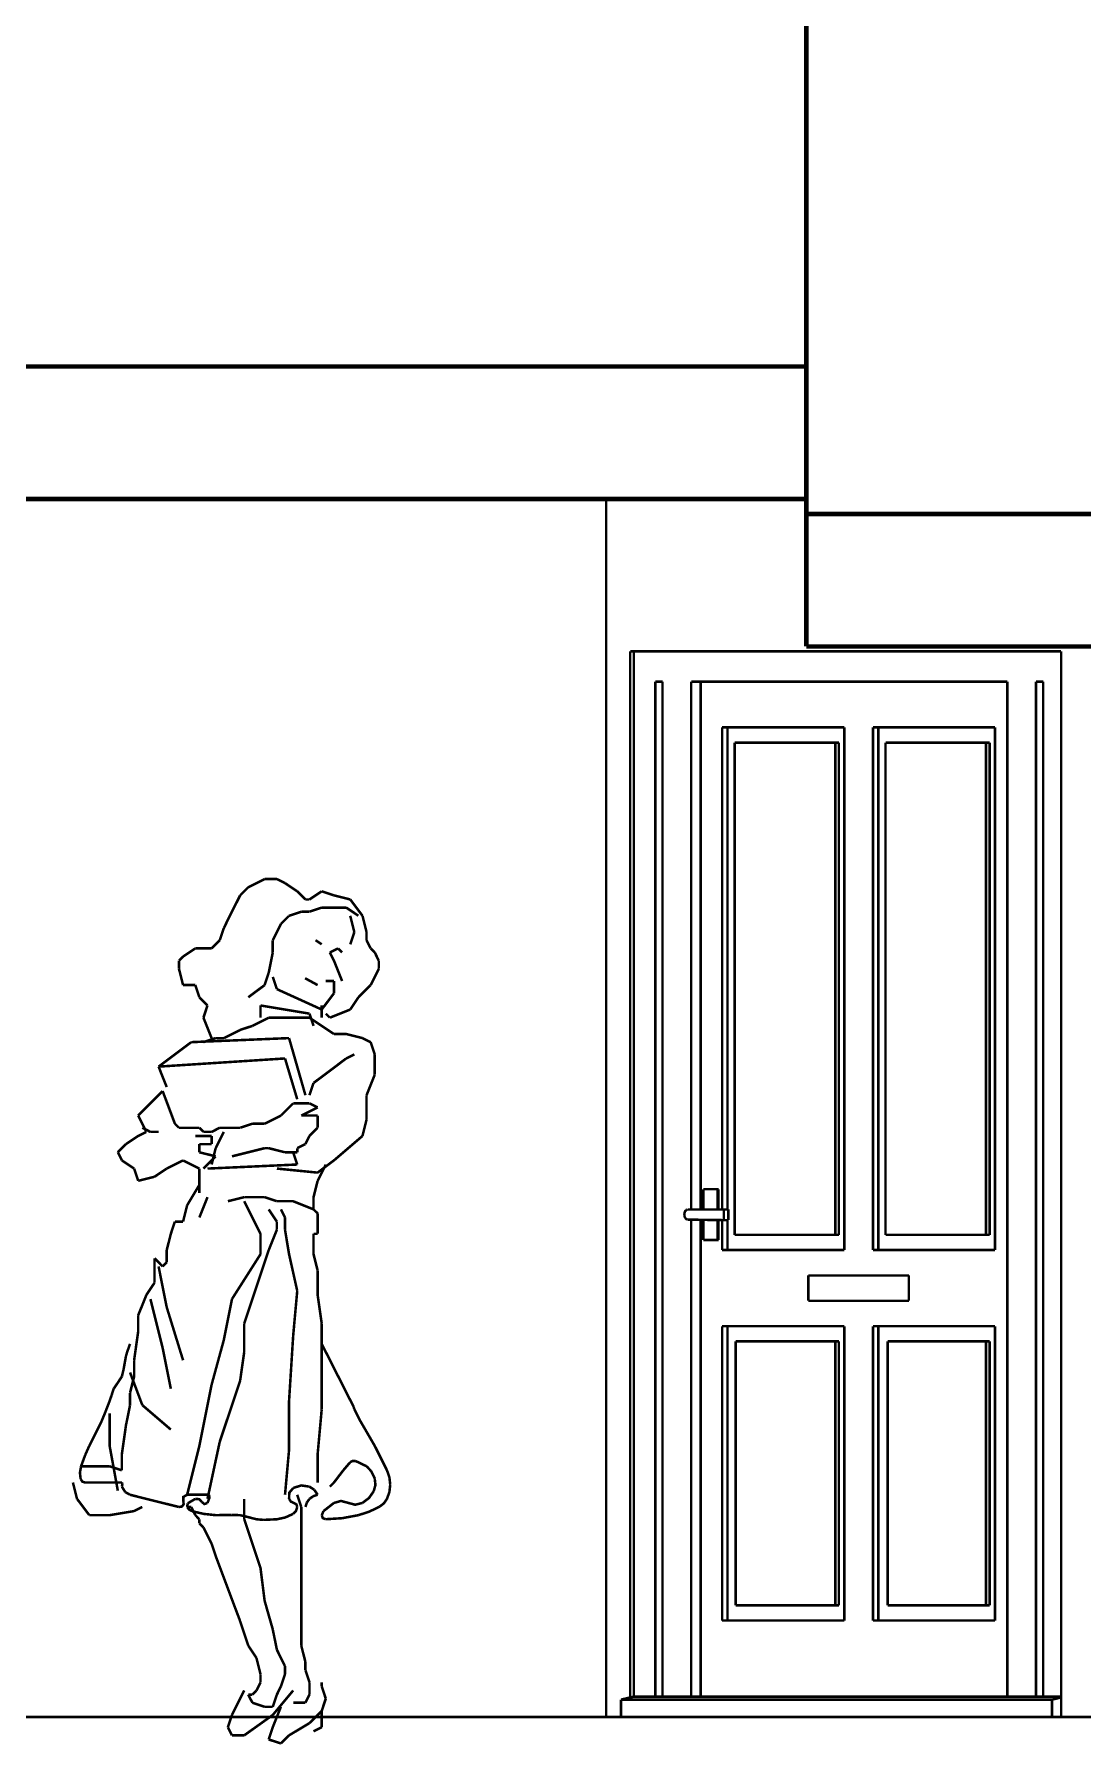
# Model space of a CAD drawing. Extents: x -27.1 to 14.4, y -13.6 to 27.5.
# Drawn here: x -21.692 to -19.628, y -0.823 to 2.548 of the extents above; entities that cross this region are included whole.
import ezdxf

# ---------------------------------------------------------------- set-up
doc = ezdxf.new("R2010")
doc.units = 0
doc.header["$MEASUREMENT"] = 0
doc.layers.add('CUBIERTAS', color=7, linetype='Continuous', lineweight=0, plot=False)
doc.layers.add('MUROS_EXTERIORES', color=7, linetype='Continuous', lineweight=0, plot=False)

msp = doc.modelspace()

# ---------------------------------------------------------------- linework, layer by layer
at = {"color": 0, "linetype": 'Continuous', "const_width": 0.005}
for points in [[(-21.2387, 0.8827), (-21.2709, 0.8666)], [(-21.2387, 0.8827), (-21.2709, 0.8666)], [(-21.2146, 0.8827), (-21.2387, 0.8827)], [(-21.2146, 0.8827), (-21.2387, 0.8827)], [(-21.1986, 0.8747), (-21.2146, 0.8827)], [(-21.1986, 0.8747), (-21.2146, 0.8827)], [(-21.1745, 0.8586), (-21.1986, 0.8747)], [(-21.1745, 0.8586), (-21.1986, 0.8747)], [(-21.2869, 0.8506), (-21.311, 0.8024)], [(-21.2869, 0.8506), (-21.311, 0.8024)], [(-21.2709, 0.8666), (-21.2869, 0.8506)], [(-21.2709, 0.8666), (-21.2869, 0.8506)], [(-21.1584, 0.8425), (-21.1745, 0.8586)], [(-21.1584, 0.8425), (-21.1745, 0.8586)], [(-21.1504, 0.8425), (-21.1584, 0.8425)], [(-21.1504, 0.8425), (-21.1584, 0.8425)], [(-21.1263, 0.8586), (-21.1504, 0.8425)], [(-21.1263, 0.8586), (-21.1504, 0.8425)], [(-21.1022, 0.8506), (-21.1263, 0.8586)], [(-21.1022, 0.8506), (-21.1263, 0.8586)], [(-21.0701, 0.8425), (-21.1022, 0.8506)], [(-21.0701, 0.8425), (-21.1022, 0.8506)], [(-21.046, 0.8104), (-21.0701, 0.8425)], [(-21.046, 0.8104), (-21.0701, 0.8425)], [(-21.2066, 0.7943), (-21.1906, 0.8104)], [(-21.2066, 0.7943), (-21.1906, 0.8104)], [(-21.1906, 0.8104), (-21.1665, 0.8184)], [(-21.1906, 0.8104), (-21.1665, 0.8184)], [(-21.1665, 0.8184), (-21.1504, 0.8184)], [(-21.1665, 0.8184), (-21.1504, 0.8184)], [(-21.1504, 0.8184), (-21.1263, 0.8265)], [(-21.1504, 0.8184), (-21.1263, 0.8265)], [(-21.1263, 0.8265), (-21.0781, 0.8265)], [(-21.1263, 0.8265), (-21.0781, 0.8265)], [(-21.0781, 0.8265), (-21.054, 0.8104)], [(-21.0781, 0.8265), (-21.054, 0.8104)], [(-21.0621, 0.7783), (-21.0701, 0.8104)], [(-21.0621, 0.7783), (-21.0701, 0.8104)], [(-21.038, 0.7783), (-21.046, 0.8104)], [(-21.038, 0.7783), (-21.046, 0.8104)], [(-21.319, 0.7863), (-21.3271, 0.7622)], [(-21.319, 0.7863), (-21.3271, 0.7622)], [(-21.311, 0.8024), (-21.319, 0.7863)], [(-21.311, 0.8024), (-21.319, 0.7863)], [(-21.2227, 0.7622), (-21.2066, 0.7943)], [(-21.2227, 0.7622), (-21.2066, 0.7943)], [(-21.0701, 0.7541), (-21.0621, 0.7783)], [(-21.0701, 0.7541), (-21.0621, 0.7783)], [(-21.038, 0.7622), (-21.038, 0.7783)], [(-21.038, 0.7622), (-21.038, 0.7783)], [(-21.3752, 0.7461), (-21.3993, 0.73)], [(-21.3752, 0.7461), (-21.3993, 0.73)], [(-21.3431, 0.7461), (-21.3752, 0.7461)], [(-21.3431, 0.7461), (-21.3752, 0.7461)], [(-21.3271, 0.7622), (-21.3431, 0.7461)], [(-21.3271, 0.7622), (-21.3431, 0.7461)], [(-21.2227, 0.7381), (-21.2227, 0.7622)], [(-21.2227, 0.7381), (-21.2227, 0.7622)], [(-21.1263, 0.7541), (-21.1384, 0.7622)], [(-21.1263, 0.7541), (-21.1384, 0.7622)], [(-21.1102, 0.7381), (-21.0942, 0.7461)], [(-21.1102, 0.7381), (-21.0942, 0.7461)], [(-21.0942, 0.7461), (-21.0862, 0.7381)], [(-21.0942, 0.7461), (-21.0862, 0.7381)], [(-21.0299, 0.7461), (-21.038, 0.7622)], [(-21.0299, 0.7461), (-21.038, 0.7622)], [(-21.0219, 0.7381), (-21.0299, 0.7461)], [(-21.0219, 0.7381), (-21.0299, 0.7461)], [(-21.3993, 0.73), (-21.4074, 0.722)], [(-21.3993, 0.73), (-21.4074, 0.722)], [(-21.4074, 0.722), (-21.4074, 0.7059)], [(-21.4074, 0.722), (-21.4074, 0.7059)], [(-21.4074, 0.7059), (-21.3993, 0.6738)], [(-21.4074, 0.7059), (-21.3993, 0.6738)], [(-21.2307, 0.6979), (-21.2227, 0.7381)], [(-21.2307, 0.6979), (-21.2227, 0.7381)], [(-21.1022, 0.722), (-21.1102, 0.7381)], [(-21.1022, 0.722), (-21.1102, 0.7381)], [(-21.0862, 0.6818), (-21.1022, 0.722)], [(-21.0862, 0.6818), (-21.1022, 0.722)], [(-21.0139, 0.722), (-21.0219, 0.7381)], [(-21.0139, 0.722), (-21.0219, 0.7381)], [(-21.0219, 0.6899), (-21.0139, 0.7059)], [(-21.0219, 0.6899), (-21.0139, 0.7059)], [(-21.0139, 0.7059), (-21.0139, 0.722)], [(-21.0139, 0.7059), (-21.0139, 0.722)], [(-21.3993, 0.6738), (-21.3752, 0.6738)], [(-21.3993, 0.6738), (-21.3752, 0.6738)], [(-21.3752, 0.6738), (-21.3672, 0.6497)], [(-21.3752, 0.6738), (-21.3672, 0.6497)], [(-21.2709, 0.6497), (-21.2387, 0.6738)], [(-21.2709, 0.6497), (-21.2387, 0.6738)], [(-21.2387, 0.6738), (-21.2307, 0.6979)], [(-21.2387, 0.6738), (-21.2307, 0.6979)], [(-21.2146, 0.6658), (-21.2227, 0.6899)], [(-21.2146, 0.6658), (-21.2227, 0.6899)], [(-21.1591, 0.6873), (-21.1343, 0.6738)], [(-21.1591, 0.6873), (-21.1343, 0.6738)], [(-21.1183, 0.6818), (-21.1022, 0.6818)], [(-21.1183, 0.6818), (-21.1022, 0.6818)], [(-21.1022, 0.6818), (-21.1022, 0.6577)], [(-21.1022, 0.6818), (-21.1022, 0.6577)], [(-21.054, 0.6497), (-21.0299, 0.6738)], [(-21.054, 0.6497), (-21.0299, 0.6738)], [(-21.0299, 0.6738), (-21.0219, 0.6899)], [(-21.0299, 0.6738), (-21.0219, 0.6899)], [(-21.3672, 0.6497), (-21.3512, 0.6336)], [(-21.3672, 0.6497), (-21.3512, 0.6336)], [(-21.1263, 0.6256), (-21.2146, 0.6658)], [(-21.1263, 0.6256), (-21.2146, 0.6658)], [(-21.1022, 0.6577), (-21.1263, 0.6256)], [(-21.1022, 0.6577), (-21.1263, 0.6256)], [(-21.0701, 0.6256), (-21.054, 0.6497)], [(-21.0701, 0.6256), (-21.054, 0.6497)], [(-21.3512, 0.6336), (-21.3592, 0.6095)], [(-21.3512, 0.6336), (-21.3592, 0.6095)], [(-21.3592, 0.6095), (-21.3431, 0.5693)], [(-21.3592, 0.6095), (-21.3431, 0.5693)], [(-21.1986, 0.6256), (-21.2468, 0.6336)], [(-21.2468, 0.6336), (-21.2468, 0.6095)], [(-21.1986, 0.6256), (-21.2468, 0.6336)], [(-21.2468, 0.6336), (-21.2468, 0.6095)], [(-21.2468, 0.6015), (-21.2307, 0.6095)], [(-21.2468, 0.6015), (-21.2307, 0.6095)], [(-21.2307, 0.6095), (-21.2066, 0.6095)], [(-21.2307, 0.6095), (-21.2066, 0.6095)], [(-21.2066, 0.6095), (-21.1825, 0.6095)], [(-21.2066, 0.6095), (-21.1825, 0.6095)], [(-21.1504, 0.6175), (-21.1986, 0.6256)], [(-21.1504, 0.6175), (-21.1986, 0.6256)], [(-21.1825, 0.6095), (-21.1504, 0.6095)], [(-21.1825, 0.6095), (-21.1504, 0.6095)], [(-21.1424, 0.5934), (-21.1504, 0.6175)], [(-21.1424, 0.5934), (-21.1504, 0.6175)], [(-21.1504, 0.6095), (-21.1263, 0.5934)], [(-21.1504, 0.6095), (-21.1263, 0.5934)], [(-21.1263, 0.6336), (-21.1263, 0.6256)], [(-21.1263, 0.6336), (-21.1263, 0.6256)], [(-21.1263, 0.6256), (-21.1263, 0.6095)], [(-21.1263, 0.6256), (-21.1263, 0.6095)], [(-21.1183, 0.6175), (-21.1102, 0.6095)], [(-21.1183, 0.6175), (-21.1102, 0.6095)], [(-21.1102, 0.6095), (-21.0701, 0.6256)], [(-21.1102, 0.6095), (-21.0701, 0.6256)], [(-21.319, 0.5693), (-21.2869, 0.5854)], [(-21.319, 0.5693), (-21.2869, 0.5854)], [(-21.2869, 0.5854), (-21.2628, 0.5934)], [(-21.2869, 0.5854), (-21.2628, 0.5934)], [(-21.2628, 0.5934), (-21.2468, 0.6015)], [(-21.2628, 0.5934), (-21.2468, 0.6015)], [(-21.1263, 0.5934), (-21.1022, 0.5774)], [(-21.1263, 0.5934), (-21.1022, 0.5774)], [(-21.1022, 0.5774), (-21.0781, 0.5774)], [(-21.1022, 0.5774), (-21.0781, 0.5774)], [(-21.0781, 0.5774), (-21.046, 0.5693)], [(-21.0781, 0.5774), (-21.046, 0.5693)], [(-21.4475, 0.5131), (-21.3833, 0.5613)], [(-21.4475, 0.5131), (-21.3833, 0.5613)], [(-21.3833, 0.5613), (-21.1906, 0.5693)], [(-21.3833, 0.5613), (-21.1906, 0.5693)], [(-21.3592, 0.5613), (-21.3351, 0.5693)], [(-21.3592, 0.5613), (-21.3351, 0.5693)], [(-21.3351, 0.5693), (-21.319, 0.5693)], [(-21.3351, 0.5693), (-21.319, 0.5693)], [(-21.1906, 0.5693), (-21.1584, 0.4568)], [(-21.1906, 0.5693), (-21.1584, 0.4568)], [(-21.0781, 0.5292), (-21.0621, 0.5372)], [(-21.0781, 0.5292), (-21.0621, 0.5372)], [(-21.046, 0.5693), (-21.0299, 0.5613)], [(-21.046, 0.5693), (-21.0299, 0.5613)], [(-21.0299, 0.5613), (-21.0219, 0.5372)], [(-21.0299, 0.5613), (-21.0219, 0.5372)], [(-21.0219, 0.5372), (-21.0219, 0.497)], [(-21.0219, 0.5372), (-21.0219, 0.497)], [(-21.4475, 0.5131), (-21.1986, 0.5292)], [(-21.4475, 0.5131), (-21.1986, 0.5292)], [(-21.4315, 0.4729), (-21.4475, 0.5131)], [(-21.4315, 0.4729), (-21.4475, 0.5131)], [(-21.1986, 0.5292), (-21.1745, 0.4488)], [(-21.1986, 0.5292), (-21.1745, 0.4488)], [(-21.1424, 0.4809), (-21.1102, 0.505)], [(-21.1424, 0.4809), (-21.1102, 0.505)], [(-21.1102, 0.505), (-21.0781, 0.5292)], [(-21.1102, 0.505), (-21.0781, 0.5292)], [(-21.1504, 0.4568), (-21.1424, 0.4809)], [(-21.1504, 0.4568), (-21.1424, 0.4809)], [(-21.0219, 0.497), (-21.038, 0.4568)], [(-21.0219, 0.497), (-21.038, 0.4568)], [(-21.4877, 0.4167), (-21.4395, 0.4649)], [(-21.4877, 0.4167), (-21.4395, 0.4649)], [(-21.4395, 0.4649), (-21.4154, 0.4006)], [(-21.4395, 0.4649), (-21.4154, 0.4006)], [(-21.2066, 0.4167), (-21.1825, 0.4408)], [(-21.2066, 0.4167), (-21.1825, 0.4408)], [(-21.1825, 0.4408), (-21.1665, 0.4408)], [(-21.1825, 0.4408), (-21.1665, 0.4408)], [(-21.1665, 0.4408), (-21.1504, 0.4408)], [(-21.1665, 0.4408), (-21.1504, 0.4408)], [(-21.1504, 0.4408), (-21.1343, 0.4327)], [(-21.1504, 0.4408), (-21.1343, 0.4327)], [(-21.038, 0.4568), (-21.038, 0.4086)], [(-21.038, 0.4568), (-21.038, 0.4086)], [(-21.4796, 0.4006), (-21.4877, 0.4167)], [(-21.4796, 0.4006), (-21.4877, 0.4167)], [(-21.2387, 0.4006), (-21.2227, 0.4086)], [(-21.2387, 0.4006), (-21.2227, 0.4086)], [(-21.2227, 0.4086), (-21.2066, 0.4167)], [(-21.2227, 0.4086), (-21.2066, 0.4167)], [(-21.1504, 0.4247), (-21.1665, 0.4167)], [(-21.1504, 0.4247), (-21.1665, 0.4167)], [(-21.1665, 0.4167), (-21.1343, 0.4167)], [(-21.1665, 0.4167), (-21.1343, 0.4167)], [(-21.1343, 0.4327), (-21.1504, 0.4247)], [(-21.1343, 0.4327), (-21.1504, 0.4247)], [(-21.1343, 0.4167), (-21.1343, 0.3926)], [(-21.1343, 0.4167), (-21.1343, 0.3926)], [(-21.038, 0.4086), (-21.046, 0.3765)], [(-21.038, 0.4086), (-21.046, 0.3765)], [(-21.5118, 0.3604), (-21.4877, 0.3765)], [(-21.5118, 0.3604), (-21.4877, 0.3765)], [(-21.4877, 0.3765), (-21.4716, 0.3845)], [(-21.4877, 0.3765), (-21.4716, 0.3845)], [(-21.4716, 0.3845), (-21.4796, 0.4006)], [(-21.4716, 0.3845), (-21.4796, 0.4006)], [(-21.4796, 0.3926), (-21.4636, 0.3845)], [(-21.4796, 0.3926), (-21.4636, 0.3845)], [(-21.4636, 0.3845), (-21.4475, 0.3845)], [(-21.4636, 0.3845), (-21.4475, 0.3845)], [(-21.4154, 0.4006), (-21.4074, 0.3926)], [(-21.4154, 0.4006), (-21.4074, 0.3926)], [(-21.4074, 0.3926), (-21.3752, 0.3926)], [(-21.4074, 0.3926), (-21.3752, 0.3926)], [(-21.3752, 0.3926), (-21.3672, 0.3926)], [(-21.3752, 0.3926), (-21.3672, 0.3926)], [(-21.3752, 0.3765), (-21.3431, 0.3765)], [(-21.3752, 0.3765), (-21.3431, 0.3765)], [(-21.3672, 0.3926), (-21.3592, 0.3845)], [(-21.3672, 0.3926), (-21.3592, 0.3845)], [(-21.3592, 0.3845), (-21.3431, 0.3845)], [(-21.3592, 0.3845), (-21.3431, 0.3845)], [(-21.3431, 0.3845), (-21.3271, 0.3926)], [(-21.3431, 0.3845), (-21.3271, 0.3926)], [(-21.3431, 0.3765), (-21.3431, 0.3604)], [(-21.3431, 0.3765), (-21.3431, 0.3604)], [(-21.3351, 0.3524), (-21.319, 0.3845)], [(-21.3351, 0.3524), (-21.319, 0.3845)], [(-21.3271, 0.3926), (-21.311, 0.3926)], [(-21.3271, 0.3926), (-21.311, 0.3926)], [(-21.311, 0.3926), (-21.2869, 0.3926)], [(-21.311, 0.3926), (-21.2869, 0.3926)], [(-21.2869, 0.3926), (-21.2628, 0.4006)], [(-21.2869, 0.3926), (-21.2628, 0.4006)], [(-21.2628, 0.4006), (-21.2387, 0.4006)], [(-21.2628, 0.4006), (-21.2387, 0.4006)], [(-21.1504, 0.3765), (-21.1584, 0.3604)], [(-21.1504, 0.3765), (-21.1584, 0.3604)], [(-21.1343, 0.3926), (-21.1504, 0.3765)], [(-21.1343, 0.3926), (-21.1504, 0.3765)], [(-21.046, 0.3765), (-21.1022, 0.3283)], [(-21.046, 0.3765), (-21.1022, 0.3283)], [(-21.5278, 0.3443), (-21.5118, 0.3604)], [(-21.5278, 0.3443), (-21.5118, 0.3604)], [(-21.5198, 0.3283), (-21.5278, 0.3443)], [(-21.5198, 0.3283), (-21.5278, 0.3443)], [(-21.3431, 0.3604), (-21.3672, 0.3604)], [(-21.3672, 0.3604), (-21.3672, 0.3443)], [(-21.3431, 0.3604), (-21.3672, 0.3604)], [(-21.3672, 0.3604), (-21.3672, 0.3443)], [(-21.3672, 0.3443), (-21.3351, 0.3363)], [(-21.3672, 0.3443), (-21.3351, 0.3363)], [(-21.3351, 0.3363), (-21.3592, 0.3122)], [(-21.3351, 0.3363), (-21.3592, 0.3122)], [(-21.3431, 0.3202), (-21.3351, 0.3524)], [(-21.3431, 0.3202), (-21.3351, 0.3524)], [(-21.2387, 0.3524), (-21.303, 0.3363)], [(-21.2387, 0.3524), (-21.303, 0.3363)], [(-21.2307, 0.3524), (-21.2387, 0.3524)], [(-21.2307, 0.3524), (-21.2387, 0.3524)], [(-21.1986, 0.3443), (-21.2307, 0.3524)], [(-21.1986, 0.3443), (-21.2307, 0.3524)], [(-21.1745, 0.3443), (-21.1986, 0.3443)], [(-21.1745, 0.3443), (-21.1986, 0.3443)], [(-21.1825, 0.3443), (-21.1745, 0.3202)], [(-21.1825, 0.3443), (-21.1745, 0.3202)], [(-21.1584, 0.3604), (-21.1745, 0.3524)], [(-21.1584, 0.3604), (-21.1745, 0.3524)], [(-21.1745, 0.3524), (-21.1745, 0.3443)], [(-21.1745, 0.3524), (-21.1745, 0.3443)], [(-21.4957, 0.3122), (-21.5198, 0.3283)], [(-21.4957, 0.3122), (-21.5198, 0.3283)], [(-21.4877, 0.2881), (-21.4957, 0.3122)], [(-21.4877, 0.2881), (-21.4957, 0.3122)], [(-21.4315, 0.3122), (-21.4555, 0.2961)], [(-21.4315, 0.3122), (-21.4555, 0.2961)], [(-21.4154, 0.3202), (-21.4315, 0.3122)], [(-21.4154, 0.3202), (-21.4315, 0.3122)], [(-21.3993, 0.3283), (-21.4154, 0.3202)], [(-21.3993, 0.3283), (-21.4154, 0.3202)], [(-21.3833, 0.3202), (-21.3993, 0.3283)], [(-21.3833, 0.3202), (-21.3993, 0.3283)], [(-21.3672, 0.3122), (-21.3833, 0.3202)], [(-21.3672, 0.3122), (-21.3833, 0.3202)], [(-21.3672, 0.2881), (-21.3672, 0.3122)], [(-21.3672, 0.2881), (-21.3672, 0.3122)], [(-21.1745, 0.3202), (-21.3512, 0.3122)], [(-21.1745, 0.3202), (-21.3512, 0.3122)], [(-21.1343, 0.3042), (-21.2146, 0.3122)], [(-21.1343, 0.3042), (-21.2146, 0.3122)], [(-21.1022, 0.3283), (-21.1343, 0.3042)], [(-21.1022, 0.3283), (-21.1343, 0.3042)], [(-21.1343, 0.2881), (-21.1183, 0.3202)], [(-21.1343, 0.2881), (-21.1183, 0.3202)], [(-21.4555, 0.2961), (-21.4877, 0.2881)], [(-21.4555, 0.2961), (-21.4877, 0.2881)], [(-21.3913, 0.2399), (-21.3672, 0.2801)], [(-21.3913, 0.2399), (-21.3672, 0.2801)], [(-21.3672, 0.2801), (-21.3672, 0.2881)], [(-21.3672, 0.2801), (-21.3672, 0.2881)], [(-21.3672, 0.2801), (-21.3672, 0.2881)], [(-21.3672, 0.2801), (-21.3672, 0.2881)], [(-21.3672, 0.264), (-21.3672, 0.2801)], [(-21.3672, 0.264), (-21.3672, 0.2801)], [(-21.1424, 0.2559), (-21.1343, 0.2881)], [(-21.1424, 0.2559), (-21.1343, 0.2881)], [(-21.3993, 0.2077), (-21.3913, 0.2399)], [(-21.3993, 0.2077), (-21.3913, 0.2399)], [(-21.3512, 0.2559), (-21.3672, 0.2158)], [(-21.3512, 0.2559), (-21.3672, 0.2158)], [(-21.2789, 0.2559), (-21.311, 0.2479)], [(-21.2789, 0.2559), (-21.311, 0.2479)], [(-21.2387, 0.2559), (-21.2789, 0.2559)], [(-21.2387, 0.2559), (-21.2789, 0.2559)], [(-21.2468, 0.1836), (-21.2789, 0.2479)], [(-21.2468, 0.1836), (-21.2789, 0.2479)], [(-21.2146, 0.2479), (-21.2387, 0.2559)], [(-21.2146, 0.2479), (-21.2387, 0.2559)], [(-21.1825, 0.2479), (-21.2146, 0.2479)], [(-21.1825, 0.2479), (-21.2146, 0.2479)], [(-21.1424, 0.2318), (-21.1825, 0.2479)], [(-21.1424, 0.2318), (-21.1825, 0.2479)], [(-21.1424, 0.2318), (-21.1424, 0.2559)], [(-21.1424, 0.2318), (-21.1424, 0.2559)], [(-21.4234, 0.1836), (-21.4154, 0.2077)], [(-21.4234, 0.1836), (-21.4154, 0.2077)], [(-21.4154, 0.2077), (-21.3993, 0.2077)], [(-21.4154, 0.2077), (-21.3993, 0.2077)], [(-21.2146, 0.2077), (-21.2307, 0.2318)], [(-21.2146, 0.2077), (-21.2307, 0.2318)], [(-21.2146, 0.1917), (-21.2146, 0.2077)], [(-21.2146, 0.1917), (-21.2146, 0.2077)], [(-21.1986, 0.2158), (-21.2066, 0.2318)], [(-21.1986, 0.2158), (-21.2066, 0.2318)], [(-21.1986, 0.1917), (-21.1986, 0.2158)], [(-21.1986, 0.1917), (-21.1986, 0.2158)], [(-21.1343, 0.2238), (-21.1424, 0.2318)], [(-21.1343, 0.2238), (-21.1424, 0.2318)], [(-21.1343, 0.1836), (-21.1343, 0.2238)], [(-21.1343, 0.1836), (-21.1343, 0.2238)], [(-21.4315, 0.1515), (-21.4234, 0.1836)], [(-21.4315, 0.1515), (-21.4234, 0.1836)], [(-21.2468, 0.1435), (-21.2468, 0.1836)], [(-21.2468, 0.1435), (-21.2468, 0.1836)], [(-21.2307, 0.1515), (-21.2146, 0.1917)], [(-21.2307, 0.1515), (-21.2146, 0.1917)], [(-21.1906, 0.1435), (-21.1986, 0.1917)], [(-21.1906, 0.1435), (-21.1986, 0.1917)], [(-21.1424, 0.1435), (-21.1424, 0.1836)], [(-21.1424, 0.1836), (-21.1343, 0.1836)], [(-21.1424, 0.1435), (-21.1424, 0.1836)], [(-21.1424, 0.1836), (-21.1343, 0.1836)], [(-21.4555, 0.1113), (-21.4555, 0.1354)], [(-21.4555, 0.1354), (-21.4395, 0.1193)], [(-21.4555, 0.1113), (-21.4555, 0.1354)], [(-21.4555, 0.1354), (-21.4395, 0.1193)], [(-21.4315, 0.1274), (-21.4315, 0.1515)], [(-21.4315, 0.1274), (-21.4315, 0.1515)], [(-21.303, 0.0551), (-21.2468, 0.1435)], [(-21.303, 0.0551), (-21.2468, 0.1435)], [(-21.2468, 0.1033), (-21.2307, 0.1515)], [(-21.2468, 0.1033), (-21.2307, 0.1515)], [(-21.1745, 0.0711), (-21.1906, 0.1435)], [(-21.1745, 0.0711), (-21.1906, 0.1435)], [(-21.1343, 0.1113), (-21.1424, 0.1435)], [(-21.1343, 0.1113), (-21.1424, 0.1435)], [(-21.4555, 0.0872), (-21.4555, 0.1113)], [(-21.4555, 0.0872), (-21.4555, 0.1113)], [(-21.4475, 0.1193), (-21.4315, 0.039)], [(-21.4475, 0.1193), (-21.4315, 0.039)], [(-21.4395, 0.1193), (-21.4315, 0.1274)], [(-21.4395, 0.1193), (-21.4315, 0.1274)], [(-21.2789, 0.0068), (-21.2468, 0.1033)], [(-21.2789, 0.0068), (-21.2468, 0.1033)], [(-21.1343, 0.0631), (-21.1343, 0.1113)], [(-21.1343, 0.0631), (-21.1343, 0.1113)], [(-21.4716, 0.0631), (-21.4555, 0.0872)], [(-21.4716, 0.0631), (-21.4555, 0.0872)], [(-21.1825, -0.0173), (-21.1745, 0.0711)], [(-21.1825, -0.0173), (-21.1745, 0.0711)], [(-21.4877, 0.0229), (-21.4716, 0.0631)], [(-21.4877, 0.0229), (-21.4716, 0.0631)], [(-21.4395, -0.0414), (-21.4636, 0.0551)], [(-21.4395, -0.0414), (-21.4636, 0.0551)], [(-21.4315, 0.039), (-21.3993, -0.0655)], [(-21.4315, 0.039), (-21.3993, -0.0655)], [(-21.319, -0.0253), (-21.303, 0.0551)], [(-21.319, -0.0253), (-21.303, 0.0551)], [(-21.1263, 0.0068), (-21.1343, 0.0631)], [(-21.1263, 0.0068), (-21.1343, 0.0631)], [(-21.4877, -0.0092), (-21.4877, 0.0229)], [(-21.4877, -0.0092), (-21.4877, 0.0229)], [(-21.2789, -0.0494), (-21.2789, 0.0068)], [(-21.2789, -0.0494), (-21.2789, 0.0068)], [(-21.1263, -0.0333), (-21.1263, 0.0068)], [(-21.1263, -0.0333), (-21.1263, 0.0068)], [(-21.5037, -0.0333), (-21.509, -0.0481)], [(-21.5037, -0.0333), (-21.509, -0.0481)], [(-21.4957, -0.0655), (-21.4877, -0.0092)], [(-21.4957, -0.0655), (-21.4877, -0.0092)], [(-21.3431, -0.1137), (-21.319, -0.0253)], [(-21.3431, -0.1137), (-21.319, -0.0253)], [(-21.1906, -0.1458), (-21.1825, -0.0173)], [(-21.1906, -0.1458), (-21.1825, -0.0173)], [(-21.1263, -0.0896), (-21.1263, -0.0333)], [(-21.0634, -0.1574), (-21.1263, -0.0333)], [(-21.1263, -0.0896), (-21.1263, -0.0333)], [(-21.0634, -0.1574), (-21.1263, -0.0333)], [(-21.5118, -0.0574), (-21.5164, -0.0834)], [(-21.5118, -0.0574), (-21.5164, -0.0834)], [(-21.509, -0.0481), (-21.5118, -0.0574)], [(-21.509, -0.0481), (-21.5118, -0.0574)], [(-21.4957, -0.0976), (-21.4957, -0.0655)], [(-21.4957, -0.0976), (-21.4957, -0.0655)], [(-21.4234, -0.1217), (-21.4395, -0.0414)], [(-21.4234, -0.1217), (-21.4395, -0.0414)], [(-21.2869, -0.1056), (-21.2789, -0.0494)], [(-21.2869, -0.1056), (-21.2789, -0.0494)], [(-21.5278, -0.1097), (-21.5198, -0.0976)], [(-21.5278, -0.1097), (-21.5198, -0.0976)], [(-21.5198, -0.0976), (-21.5164, -0.0834)], [(-21.5198, -0.0976), (-21.5164, -0.0834)], [(-21.5037, -0.0896), (-21.4796, -0.1539)], [(-21.5037, -0.0896), (-21.4796, -0.1539)], [(-21.5037, -0.1298), (-21.4957, -0.0976)], [(-21.5037, -0.1298), (-21.4957, -0.0976)], [(-21.1263, -0.1619), (-21.1263, -0.0896)], [(-21.1263, -0.1619), (-21.1263, -0.0896)], [(-21.5439, -0.1458), (-21.54, -0.1344)], [(-21.5439, -0.1458), (-21.54, -0.1344)], [(-21.5359, -0.1217), (-21.54, -0.1344)], [(-21.5359, -0.1217), (-21.54, -0.1344)], [(-21.5278, -0.1097), (-21.5359, -0.1217)], [(-21.5278, -0.1097), (-21.5359, -0.1217)], [(-21.5037, -0.1539), (-21.5037, -0.1298)], [(-21.5037, -0.1539), (-21.5037, -0.1298)], [(-21.3672, -0.2342), (-21.3431, -0.1137)], [(-21.3672, -0.2342), (-21.3431, -0.1137)], [(-21.303, -0.1539), (-21.2869, -0.1056)], [(-21.303, -0.1539), (-21.2869, -0.1056)], [(-21.5599, -0.186), (-21.5532, -0.1698)], [(-21.5599, -0.186), (-21.5532, -0.1698)], [(-21.5532, -0.1698), (-21.5439, -0.1458)], [(-21.5532, -0.1698), (-21.5439, -0.1458)], [(-21.5439, -0.2342), (-21.5439, -0.1699)], [(-21.5439, -0.2342), (-21.5439, -0.1699)], [(-21.5118, -0.194), (-21.5037, -0.1539)], [(-21.5118, -0.194), (-21.5037, -0.1539)], [(-21.4796, -0.1539), (-21.4234, -0.2021)], [(-21.4796, -0.1539), (-21.4234, -0.2021)], [(-21.3271, -0.2262), (-21.303, -0.1539)], [(-21.3271, -0.2262), (-21.303, -0.1539)], [(-21.1906, -0.2423), (-21.1906, -0.1458)], [(-21.1906, -0.2423), (-21.1906, -0.1458)], [(-21.1343, -0.2503), (-21.1263, -0.1619)], [(-21.1343, -0.2503), (-21.1263, -0.1619)], [(-21.0634, -0.1574), (-21.0621, -0.1619)], [(-21.0634, -0.1574), (-21.0621, -0.1619)], [(-21.0621, -0.1619), (-21.0521, -0.1821)], [(-21.0621, -0.1619), (-21.0521, -0.1821)], [(-21.5676, -0.2019), (-21.584, -0.2342)], [(-21.5676, -0.2019), (-21.584, -0.2342)], [(-21.5676, -0.2019), (-21.5599, -0.186)], [(-21.5676, -0.2019), (-21.5599, -0.186)], [(-21.5198, -0.2503), (-21.5118, -0.194)], [(-21.5198, -0.2503), (-21.5118, -0.194)], [(-21.0219, -0.2342), (-21.0521, -0.1821)], [(-21.0219, -0.2342), (-21.0521, -0.1821)], [(-21.584, -0.2342), (-21.5921, -0.2524)], [(-21.584, -0.2342), (-21.5921, -0.2524)], [(-21.5278, -0.3226), (-21.5439, -0.2342)], [(-21.5278, -0.3226), (-21.5439, -0.2342)], [(-21.3913, -0.3306), (-21.3672, -0.2342)], [(-21.3913, -0.3306), (-21.3672, -0.2342)], [(-21.3512, -0.3387), (-21.3271, -0.2262)], [(-21.3512, -0.3387), (-21.3271, -0.2262)], [(-21.0219, -0.2342), (-20.9978, -0.2824)], [(-21.0219, -0.2342), (-20.9978, -0.2824)], [(-21.01, -0.2574), (-21.0219, -0.2342)], [(-21.01, -0.2574), (-21.0219, -0.2342)], [(-21.5921, -0.2524), (-21.6001, -0.2744)], [(-21.5921, -0.2524), (-21.6001, -0.2744)], [(-21.5198, -0.2744), (-21.5198, -0.2503)], [(-21.5198, -0.2744), (-21.5198, -0.2503)], [(-21.1986, -0.3306), (-21.1906, -0.2423)], [(-21.1986, -0.3306), (-21.1906, -0.2423)], [(-21.1343, -0.3065), (-21.1343, -0.2503)], [(-21.1343, -0.3065), (-21.1343, -0.2503)], [(-21.0701, -0.2664), (-21.0834, -0.2819)], [(-21.0701, -0.2664), (-21.0834, -0.2819)], [(-21.0597, -0.264), (-21.0652, -0.2639), (-21.0701, -0.2664)], [(-21.0597, -0.264), (-21.0652, -0.2639), (-21.0701, -0.2664)], [(-21.038, -0.2744), (-21.0597, -0.264)], [(-21.038, -0.2744), (-21.0597, -0.264)], [(-20.9978, -0.2824), (-21.01, -0.2574)], [(-20.9978, -0.2824), (-21.01, -0.2574)], [(-21.6001, -0.2744), (-21.6024, -0.2869), (-21.601, -0.2995)], [(-21.6001, -0.2744), (-21.6024, -0.2869), (-21.601, -0.2995)], [(-21.601, -0.2995), (-21.5978, -0.3046), (-21.5921, -0.3065)], [(-21.601, -0.2995), (-21.5978, -0.3046), (-21.5921, -0.3065)], [(-21.6001, -0.2744), (-21.5599, -0.2744)], [(-21.6001, -0.2744), (-21.5599, -0.2744)], [(-21.5599, -0.2744), (-21.5439, -0.2744)], [(-21.5599, -0.2744), (-21.5439, -0.2744)], [(-21.5439, -0.2744), (-21.5198, -0.2824)], [(-21.5439, -0.2744), (-21.5198, -0.2824)], [(-21.5198, -0.2824), (-21.5198, -0.2744)], [(-21.5198, -0.2824), (-21.5198, -0.2744)], [(-21.1022, -0.3065), (-21.0834, -0.2819)], [(-21.1022, -0.3065), (-21.0834, -0.2819)], [(-21.0287, -0.2842), (-21.038, -0.2744)], [(-21.0287, -0.2842), (-21.038, -0.2744)], [(-21.0219, -0.2985), (-21.0287, -0.2842)], [(-21.0219, -0.2985), (-21.0287, -0.2842)], [(-21.0239, -0.3237), (-21.0205, -0.3113), (-21.0219, -0.2985)], [(-21.0239, -0.3237), (-21.0205, -0.3113), (-21.0219, -0.2985)], [(-20.9914, -0.3109), (-20.993, -0.2963), (-20.9978, -0.2824)], [(-20.9914, -0.3109), (-20.993, -0.2963), (-20.9978, -0.2824)], [(-21.6162, -0.3065), (-21.6081, -0.3387)], [(-21.6162, -0.3065), (-21.6081, -0.3387)], [(-21.6081, -0.3387), (-21.584, -0.3708)], [(-21.6081, -0.3387), (-21.584, -0.3708)], [(-21.5921, -0.3065), (-21.5519, -0.3065)], [(-21.5921, -0.3065), (-21.5519, -0.3065)], [(-21.5519, -0.3065), (-21.5198, -0.3065)], [(-21.5519, -0.3065), (-21.5198, -0.3065)], [(-21.5186, -0.3093), (-21.5198, -0.3065)], [(-21.5186, -0.3093), (-21.5198, -0.3065)], [(-21.5186, -0.3093), (-21.5198, -0.3146)], [(-21.5186, -0.3093), (-21.5198, -0.3146)], [(-21.5198, -0.3146), (-21.5132, -0.3253)], [(-21.5198, -0.3146), (-21.5132, -0.3253)], [(-21.5132, -0.3253), (-21.5037, -0.3306)], [(-21.5132, -0.3253), (-21.5037, -0.3306)], [(-21.5037, -0.3306), (-21.4716, -0.3387)], [(-21.5037, -0.3306), (-21.4716, -0.3387)], [(-21.4716, -0.3387), (-21.4395, -0.3467)], [(-21.4716, -0.3387), (-21.4395, -0.3467)], [(-21.3913, -0.3306), (-21.3988, -0.3349), (-21.3988, -0.3436)], [(-21.3913, -0.3306), (-21.3988, -0.3349), (-21.3988, -0.3436)], [(-21.3913, -0.3306), (-21.3592, -0.3306)], [(-21.3913, -0.3306), (-21.3592, -0.3306)], [(-21.3752, -0.3387), (-21.3901, -0.3475)], [(-21.3752, -0.3387), (-21.3901, -0.3475)], [(-21.3623, -0.3449), (-21.3676, -0.3393), (-21.3752, -0.3387)], [(-21.3623, -0.3449), (-21.3676, -0.3393), (-21.3752, -0.3387)], [(-21.3592, -0.3306), (-21.3512, -0.3306)], [(-21.3592, -0.3306), (-21.3512, -0.3306)], [(-21.3468, -0.335), (-21.3481, -0.3319), (-21.3512, -0.3306)], [(-21.3468, -0.335), (-21.3481, -0.3319), (-21.3512, -0.3306)], [(-21.3512, -0.3467), (-21.3468, -0.335)], [(-21.3512, -0.3467), (-21.3468, -0.335)], [(-21.2789, -0.3467), (-21.2789, -0.3387)], [(-21.2789, -0.3467), (-21.2789, -0.3387)], [(-21.1823, -0.3172), (-21.1901, -0.3265), (-21.1906, -0.3387)], [(-21.1823, -0.3172), (-21.1901, -0.3265), (-21.1906, -0.3387)], [(-21.1906, -0.3387), (-21.1869, -0.3442), (-21.1809, -0.3469)], [(-21.1906, -0.3387), (-21.1869, -0.3442), (-21.1809, -0.3469)], [(-21.1504, -0.3146), (-21.1666, -0.3122), (-21.1823, -0.3172)], [(-21.1504, -0.3146), (-21.1666, -0.3122), (-21.1823, -0.3172)], [(-21.1745, -0.3306), (-21.1665, -0.3547)], [(-21.1745, -0.3306), (-21.1665, -0.3547)], [(-21.1504, -0.3387), (-21.1557, -0.3461)], [(-21.1504, -0.3387), (-21.1557, -0.3461)], [(-21.1408, -0.3209), (-21.1504, -0.3146)], [(-21.1408, -0.3209), (-21.1504, -0.3146)], [(-21.143, -0.3334), (-21.1504, -0.3387)], [(-21.143, -0.3334), (-21.1504, -0.3387)], [(-21.1343, -0.3306), (-21.143, -0.3334)], [(-21.1343, -0.3306), (-21.143, -0.3334)], [(-21.1343, -0.3306), (-21.1408, -0.3209)], [(-21.1343, -0.3306), (-21.1408, -0.3209)], [(-21.1102, -0.3146), (-21.106, -0.3104)], [(-21.1102, -0.3146), (-21.106, -0.3104)], [(-21.106, -0.3104), (-21.1022, -0.3065)], [(-21.106, -0.3104), (-21.1022, -0.3065)], [(-21.046, -0.3467), (-21.0332, -0.3369), (-21.0239, -0.3237)], [(-21.046, -0.3467), (-21.0332, -0.3369), (-21.0239, -0.3237)], [(-21.0121, -0.3539), (-21.0038, -0.3474), (-20.9978, -0.3387)], [(-21.0121, -0.3539), (-21.0038, -0.3474), (-20.9978, -0.3387)], [(-20.9978, -0.3387), (-20.993, -0.3252), (-20.9914, -0.3109)], [(-20.9978, -0.3387), (-20.993, -0.3252), (-20.9914, -0.3109)], [(-21.584, -0.3708), (-21.5439, -0.3708)], [(-21.584, -0.3708), (-21.5439, -0.3708)], [(-21.5439, -0.3708), (-21.4957, -0.3628)], [(-21.5439, -0.3708), (-21.4957, -0.3628)], [(-21.4957, -0.3628), (-21.4796, -0.3547)], [(-21.4957, -0.3628), (-21.4796, -0.3547)], [(-21.4395, -0.3467), (-21.4074, -0.3547)], [(-21.4395, -0.3467), (-21.4074, -0.3547)], [(-21.4074, -0.3547), (-21.4016, -0.3539), (-21.3981, -0.3493), (-21.3988, -0.3436)], [(-21.4074, -0.3547), (-21.4016, -0.3539), (-21.3981, -0.3493), (-21.3988, -0.3436)], [(-21.3901, -0.3475), (-21.3913, -0.3547)], [(-21.3901, -0.3475), (-21.3913, -0.3547)], [(-21.3913, -0.3547), (-21.3833, -0.3547)], [(-21.3913, -0.3547), (-21.3833, -0.3547)], [(-21.3913, -0.3547), (-21.3872, -0.36), (-21.3814, -0.3631)], [(-21.3913, -0.3547), (-21.3872, -0.36), (-21.3814, -0.3631)], [(-21.3833, -0.3547), (-21.3752, -0.3708)], [(-21.3833, -0.3547), (-21.3752, -0.3708)], [(-21.3814, -0.3631), (-21.3585, -0.3683), (-21.3351, -0.3708)], [(-21.3814, -0.3631), (-21.3585, -0.3683), (-21.3351, -0.3708)], [(-21.3752, -0.3708), (-21.3672, -0.3789)], [(-21.3752, -0.3708), (-21.3672, -0.3789)], [(-21.3623, -0.3449), (-21.3573, -0.3489), (-21.3512, -0.3467)], [(-21.3623, -0.3449), (-21.3573, -0.3489), (-21.3512, -0.3467)], [(-21.3351, -0.3708), (-21.3046, -0.3703)], [(-21.3351, -0.3708), (-21.3046, -0.3703)], [(-21.2869, -0.3708), (-21.3046, -0.3703)], [(-21.2869, -0.3708), (-21.3046, -0.3703)], [(-21.272, -0.3744), (-21.2869, -0.3708)], [(-21.272, -0.3744), (-21.2869, -0.3708)], [(-21.2789, -0.3789), (-21.2789, -0.3467)], [(-21.2789, -0.3789), (-21.2789, -0.3467)], [(-21.2146, -0.3789), (-21.1982, -0.3754), (-21.1828, -0.3684)], [(-21.2146, -0.3789), (-21.1982, -0.3754), (-21.1828, -0.3684)], [(-21.1828, -0.3684), (-21.177, -0.3626), (-21.1745, -0.3547)], [(-21.1828, -0.3684), (-21.177, -0.3626), (-21.1745, -0.3547)], [(-21.1745, -0.3547), (-21.1761, -0.3496), (-21.1809, -0.3469)], [(-21.1745, -0.3547), (-21.1761, -0.3496), (-21.1809, -0.3469)], [(-21.1665, -0.3547), (-21.1665, -0.3789)], [(-21.1665, -0.3547), (-21.1665, -0.3789)], [(-21.1557, -0.3461), (-21.1584, -0.3547)], [(-21.1557, -0.3461), (-21.1584, -0.3547)], [(-21.1227, -0.3627), (-21.1263, -0.3708)], [(-21.1227, -0.3627), (-21.1263, -0.3708)], [(-21.1263, -0.3708), (-21.1242, -0.3765), (-21.1187, -0.3788)], [(-21.1263, -0.3708), (-21.1242, -0.3765), (-21.1187, -0.3788)], [(-21.1022, -0.3467), (-21.1227, -0.3627)], [(-21.1022, -0.3467), (-21.1227, -0.3627)], [(-21.1187, -0.3788), (-21.0861, -0.3768), (-21.054, -0.3708)], [(-21.1187, -0.3788), (-21.0861, -0.3768), (-21.054, -0.3708)], [(-21.0745, -0.3465), (-21.0884, -0.3428), (-21.1022, -0.3467)], [(-21.0745, -0.3465), (-21.0884, -0.3428), (-21.1022, -0.3467)], [(-21.0745, -0.3465), (-21.0603, -0.3503), (-21.046, -0.3467)], [(-21.0745, -0.3465), (-21.0603, -0.3503), (-21.046, -0.3467)], [(-21.054, -0.3708), (-21.0325, -0.3638), (-21.0121, -0.3539)], [(-21.054, -0.3708), (-21.0325, -0.3638), (-21.0121, -0.3539)], [(-21.3672, -0.3789), (-21.3672, -0.3869)], [(-21.3672, -0.3789), (-21.3672, -0.3869)], [(-21.3672, -0.3869), (-21.3592, -0.3949)], [(-21.3672, -0.3869), (-21.3592, -0.3949)], [(-21.3592, -0.3949), (-21.3512, -0.411)], [(-21.3592, -0.3949), (-21.3512, -0.411)], [(-21.2628, -0.4271), (-21.2789, -0.3789)], [(-21.2628, -0.4271), (-21.2789, -0.3789)], [(-21.272, -0.3744), (-21.2548, -0.3789)], [(-21.272, -0.3744), (-21.2548, -0.3789)], [(-21.2548, -0.3789), (-21.241, -0.3801)], [(-21.2548, -0.3789), (-21.241, -0.3801)], [(-21.241, -0.3801), (-21.2146, -0.3789)], [(-21.241, -0.3801), (-21.2146, -0.3789)], [(-21.1665, -0.3789), (-21.1665, -0.411)], [(-21.1665, -0.3789), (-21.1665, -0.411)], [(-21.3512, -0.411), (-21.3431, -0.4271)], [(-21.3512, -0.411), (-21.3431, -0.4271)], [(-21.3431, -0.4271), (-21.3351, -0.4512)], [(-21.3431, -0.4271), (-21.3351, -0.4512)], [(-21.2468, -0.4753), (-21.2628, -0.4271)], [(-21.2468, -0.4753), (-21.2628, -0.4271)], [(-21.1665, -0.411), (-21.1665, -0.4431)], [(-21.1665, -0.411), (-21.1665, -0.4431)], [(-21.3351, -0.4512), (-21.311, -0.5155)], [(-21.3351, -0.4512), (-21.311, -0.5155)], [(-21.1665, -0.4431), (-21.1665, -0.4914)], [(-21.1665, -0.4431), (-21.1665, -0.4914)], [(-21.2387, -0.5396), (-21.2468, -0.4753)], [(-21.2387, -0.5396), (-21.2468, -0.4753)], [(-21.1665, -0.4914), (-21.1665, -0.5315)], [(-21.1665, -0.4914), (-21.1665, -0.5315)], [(-21.311, -0.5155), (-21.2869, -0.5797)], [(-21.311, -0.5155), (-21.2869, -0.5797)], [(-21.2227, -0.5958), (-21.2387, -0.5396)], [(-21.2227, -0.5958), (-21.2387, -0.5396)], [(-21.1665, -0.5315), (-21.1665, -0.5637)], [(-21.1665, -0.5315), (-21.1665, -0.5637)], [(-21.1665, -0.5637), (-21.1665, -0.5878)], [(-21.1665, -0.5637), (-21.1665, -0.5878)], [(-21.2869, -0.5797), (-21.2709, -0.628)], [(-21.2869, -0.5797), (-21.2709, -0.628)], [(-21.2146, -0.636), (-21.2227, -0.5958)], [(-21.2146, -0.636), (-21.2227, -0.5958)], [(-21.1665, -0.5878), (-21.1665, -0.628)], [(-21.1665, -0.5878), (-21.1665, -0.628)], [(-21.2709, -0.628), (-21.2548, -0.6521)], [(-21.2709, -0.628), (-21.2548, -0.6521)], [(-21.1986, -0.6681), (-21.2146, -0.636)], [(-21.1986, -0.6681), (-21.2146, -0.636)], [(-21.1665, -0.628), (-21.1584, -0.6601)], [(-21.1665, -0.628), (-21.1584, -0.6601)], [(-21.2548, -0.6521), (-21.2468, -0.6842)], [(-21.2548, -0.6521), (-21.2468, -0.6842)], [(-21.1986, -0.6842), (-21.1986, -0.6681)], [(-21.1986, -0.6842), (-21.1986, -0.6681)], [(-21.1584, -0.6601), (-21.1584, -0.6762)], [(-21.1584, -0.6601), (-21.1584, -0.6762)], [(-21.1584, -0.6762), (-21.1504, -0.7003)], [(-21.1584, -0.6762), (-21.1504, -0.7003)], [(-21.2468, -0.7003), (-21.2548, -0.7163)], [(-21.2468, -0.7003), (-21.2548, -0.7163)], [(-21.2468, -0.6842), (-21.2468, -0.7003)], [(-21.2468, -0.6842), (-21.2468, -0.7003)], [(-21.2146, -0.7244), (-21.2066, -0.7083)], [(-21.2146, -0.7244), (-21.2066, -0.7083)], [(-21.2066, -0.7083), (-21.1986, -0.6842)], [(-21.2066, -0.7083), (-21.1986, -0.6842)], [(-21.1504, -0.7003), (-21.1504, -0.7244)], [(-21.1504, -0.7003), (-21.1504, -0.7244)], [(-21.1263, -0.7083), (-21.1263, -0.7003)], [(-21.1263, -0.7083), (-21.1263, -0.7003)], [(-21.1183, -0.7324), (-21.1263, -0.7083)], [(-21.1183, -0.7324), (-21.1263, -0.7083)], [(-21.2789, -0.7163), (-21.303, -0.7646)], [(-21.2789, -0.7163), (-21.303, -0.7646)], [(-21.2628, -0.7244), (-21.2709, -0.7244)], [(-21.2709, -0.7244), (-21.2628, -0.7405)], [(-21.2628, -0.7244), (-21.2709, -0.7244)], [(-21.2709, -0.7244), (-21.2628, -0.7405)], [(-21.2548, -0.7163), (-21.2628, -0.7244)], [(-21.2548, -0.7163), (-21.2628, -0.7244)], [(-21.2628, -0.7405), (-21.2387, -0.7485)], [(-21.2628, -0.7405), (-21.2387, -0.7485)], [(-21.2227, -0.7646), (-21.1825, -0.7163)], [(-21.2227, -0.7646), (-21.1825, -0.7163)], [(-21.2227, -0.7485), (-21.2146, -0.7244)], [(-21.2227, -0.7485), (-21.2146, -0.7244)], [(-21.1584, -0.7405), (-21.1825, -0.7405)], [(-21.1584, -0.7405), (-21.1825, -0.7405)], [(-21.1504, -0.7244), (-21.1584, -0.7405)], [(-21.1504, -0.7244), (-21.1584, -0.7405)], [(-21.1263, -0.7565), (-21.1183, -0.7324)], [(-21.1263, -0.7565), (-21.1183, -0.7324)], [(-21.303, -0.7646), (-21.311, -0.7887)], [(-21.303, -0.7646), (-21.311, -0.7887)], [(-21.2789, -0.8047), (-21.2227, -0.7646)], [(-21.2789, -0.8047), (-21.2227, -0.7646)], [(-21.2387, -0.7485), (-21.2227, -0.7485)], [(-21.2387, -0.7485), (-21.2227, -0.7485)], [(-21.2066, -0.7485), (-21.2227, -0.7887)], [(-21.2066, -0.7485), (-21.2227, -0.7887)], [(-21.1504, -0.7806), (-21.1263, -0.7565)], [(-21.1504, -0.7806), (-21.1263, -0.7565)], [(-21.1263, -0.7887), (-21.1263, -0.7565)], [(-21.1263, -0.7887), (-21.1263, -0.7565)], [(-21.311, -0.7887), (-21.303, -0.8047)], [(-21.311, -0.7887), (-21.303, -0.8047)], [(-21.303, -0.8047), (-21.2789, -0.8047)], [(-21.303, -0.8047), (-21.2789, -0.8047)], [(-21.2227, -0.7887), (-21.2307, -0.8128)], [(-21.2227, -0.7887), (-21.2307, -0.8128)], [(-21.2066, -0.8208), (-21.1906, -0.8047)], [(-21.2066, -0.8208), (-21.1906, -0.8047)], [(-21.1906, -0.8047), (-21.1504, -0.7806)], [(-21.1906, -0.8047), (-21.1504, -0.7806)], [(-21.1424, -0.7967), (-21.1263, -0.7887)], [(-21.1424, -0.7967), (-21.1263, -0.7887)], [(-21.2307, -0.8128), (-21.2066, -0.8208)], [(-21.2307, -0.8128), (-21.2066, -0.8208)]]:
    msp.add_lwpolyline(points, dxfattribs=at)
at = {"layer": 'CUBIERTAS', "color": 220, "linetype": 'Continuous', "const_width": 0.009}
for points in [[(-20.1719, 6.1985), (-20.1719, 1.6022)], [(-22.5718, 1.8927), (-20.1719, 1.8927)], [(-22.5718, 1.6316), (-20.1719, 1.6316)], [(-20.1719, 1.6022), (-15.0659, 1.6022)], [(-20.1719, 1.3411), (-20.1719, 1.6022)], [(-20.1719, 1.3411), (-15.0659, 1.3411)]]:
    msp.add_lwpolyline(points, dxfattribs=at)
at = {"layer": 'MUROS_EXTERIORES', "color": 7, "linetype": 'Continuous', "const_width": 0.005}
for points in [[(-20.5662, 1.6316), (-20.5662, -0.7684)], [(-20.5189, -0.7301), (-20.5189, 1.3316)], [(-20.5189, 1.3316), (-19.6703, 1.3316)], [(-20.5118, 1.3316), (-20.5118, -0.7284)], [(-19.6703, 1.3316), (-19.6703, -0.7684)], [(-20.4694, -0.7284), (-20.4694, 1.2716)], [(-20.4694, 1.2716), (-20.4552, 1.2716)], [(-20.4552, 1.2716), (-20.4552, -0.7284)], [(-20.3987, 0.2316), (-20.3987, 1.2716)], [(-20.3987, 1.2716), (-19.7764, 1.2716)], [(-20.3803, 0.2316), (-20.3803, 1.2716)], [(-19.7764, 1.2716), (-19.7764, -0.7284)], [(-19.7198, -0.7284), (-19.7198, 1.2716)], [(-19.7198, 1.2716), (-19.7057, 1.2716)], [(-19.7057, 1.2716), (-19.7057, -0.7284)], [(-20.0974, 1.1816), (-20.3379, 1.1816)], [(-20.3379, 1.1816), (-20.3379, 0.2316)], [(-20.3272, 0.2316), (-20.3272, 1.1816)], [(-20.0974, 0.1516), (-20.0974, 1.1816)], [(-19.8005, 1.1816), (-20.0409, 1.1816)], [(-20.0409, 1.1816), (-20.0409, 0.1516)], [(-20.0302, 0.1516), (-20.0302, 1.1816)], [(-19.8005, 0.1516), (-19.8005, 1.1816)], [(-20.3131, 0.1816), (-20.3131, 1.1516)], [(-20.3131, 1.1516), (-20.1151, 1.1516)], [(-20.1151, 1.1516), (-20.1151, 0.1816)], [(-20.108, 1.1516), (-20.1151, 1.1516)], [(-20.108, 1.1516), (-20.108, 0.1816)], [(-20.0161, 0.1816), (-20.0161, 1.1516)], [(-20.0161, 1.1516), (-19.8181, 1.1516)], [(-19.8181, 1.1516), (-19.8181, 0.1816)], [(-19.811, 1.1516), (-19.8181, 1.1516)], [(-19.811, 1.1516), (-19.811, 0.1816)], [(-20.375, 0.2316), (-20.375, 0.2716)], [(-20.375, 0.2716), (-20.3467, 0.2716)], [(-20.3467, 0.2716), (-20.3467, 0.2316)], [(-20.3449, 0.2716), (-20.3467, 0.2716)], [(-20.3449, 0.2716), (-20.3449, 0.2316)], [(-20.4124, 0.2216), (-20.4123, 0.2234)], [(-20.4123, 0.2199), (-20.4124, 0.2216)], [(-20.4123, 0.2234), (-20.4119, 0.225)], [(-20.4119, 0.2182), (-20.4123, 0.2199)], [(-20.4119, 0.225), (-20.4114, 0.2266)], [(-20.4114, 0.2166), (-20.4119, 0.2182)], [(-20.4114, 0.2266), (-20.4107, 0.228)], [(-20.4107, 0.2152), (-20.4114, 0.2166)], [(-20.4107, 0.228), (-20.4098, 0.2293)], [(-20.4098, 0.214), (-20.4107, 0.2152)], [(-20.4098, 0.2293), (-20.4088, 0.2303)], [(-20.4088, 0.213), (-20.4098, 0.214)], [(-20.4088, 0.2303), (-20.4077, 0.231)], [(-20.4077, 0.2122), (-20.4088, 0.213)], [(-20.4077, 0.231), (-20.4065, 0.2315)], [(-20.4065, 0.2118), (-20.4077, 0.2122)], [(-20.4065, 0.2315), (-20.4053, 0.2316)], [(-20.4053, 0.2116), (-20.4065, 0.2118)], [(-20.4053, 0.2316), (-20.3346, 0.2316)], [(-20.3346, 0.2106), (-20.4053, 0.2116)], [(-20.3987, -0.7284), (-20.3987, 0.2115)], [(-20.3803, -0.7284), (-20.3803, 0.2113)], [(-20.375, 0.1716), (-20.375, 0.2112)], [(-20.3467, 0.2108), (-20.3467, 0.1716)], [(-20.3449, 0.2108), (-20.3449, 0.1716)], [(-20.3379, 0.2107), (-20.3379, 0.1516)], [(-20.3346, 0.2316), (-20.3346, 0.2106)], [(-20.3257, 0.2316), (-20.3346, 0.2316)], [(-20.3257, 0.2106), (-20.3346, 0.2106)], [(-20.3272, 0.1516), (-20.3272, 0.2106)], [(-20.3257, 0.2316), (-20.3257, 0.2106)], [(-20.3467, 0.1716), (-20.375, 0.1716)], [(-20.3449, 0.1716), (-20.3467, 0.1716)], [(-20.1151, 0.1816), (-20.3131, 0.1816)], [(-20.108, 0.1816), (-20.1151, 0.1816)], [(-19.8181, 0.1816), (-20.0161, 0.1816)], [(-19.811, 0.1816), (-19.8181, 0.1816)], [(-20.3379, 0.1516), (-20.0974, 0.1516)], [(-20.0409, 0.1516), (-19.8005, 0.1516)], [(-20.1682, 0.0516), (-20.1682, 0.1016)], [(-20.1682, 0.1016), (-19.9702, 0.1016)], [(-19.9702, 0.1016), (-19.9702, 0.0516)], [(-19.9702, 0.0516), (-20.1682, 0.0516)], [(-20.0974, 0.0016), (-20.3379, 0.0016)], [(-20.3379, 0.0016), (-20.3379, -0.5784)], [(-20.3272, -0.5784), (-20.3272, 0.0016)], [(-20.0974, -0.5784), (-20.0974, 0.0016)], [(-19.8005, 0.0016), (-20.0409, 0.0016)], [(-20.0409, 0.0016), (-20.0409, -0.5784)], [(-20.0302, -0.5784), (-20.0302, 0.0016)], [(-19.8005, -0.5784), (-19.8005, 0.0016)], [(-20.311, -0.5484), (-20.311, -0.0284)], [(-20.311, -0.0284), (-20.1151, -0.0284)], [(-20.1151, -0.0284), (-20.1151, -0.5484)], [(-20.108, -0.0284), (-20.1151, -0.0284)], [(-20.108, -0.0284), (-20.108, -0.5484)], [(-20.0119, -0.5484), (-20.0119, -0.0284)], [(-20.0119, -0.0284), (-19.8181, -0.0284)], [(-19.8181, -0.0284), (-19.8181, -0.5484)], [(-19.811, -0.0284), (-19.8181, -0.0284)], [(-19.811, -0.0284), (-19.811, -0.5484)], [(-20.1151, -0.5484), (-20.311, -0.5484)], [(-20.108, -0.5484), (-20.1151, -0.5484)], [(-19.8181, -0.5484), (-20.0119, -0.5484)], [(-19.811, -0.5484), (-19.8181, -0.5484)], [(-20.3379, -0.5784), (-20.0974, -0.5784)], [(-20.0409, -0.5784), (-19.8005, -0.5784)], [(-20.5368, -0.7343), (-20.5118, -0.7284)], [(-20.5368, -0.7684), (-20.5368, -0.7343)], [(-20.5368, -0.7343), (-19.6883, -0.7343)], [(-20.5118, -0.7284), (-20.4694, -0.7284)], [(-20.4552, -0.7284), (-20.4694, -0.7284)], [(-20.4552, -0.7284), (-20.3987, -0.7284)], [(-19.7764, -0.7284), (-20.3987, -0.7284)], [(-19.7764, -0.7284), (-19.7198, -0.7284)], [(-19.7057, -0.7284), (-19.7198, -0.7284)], [(-19.7057, -0.7284), (-19.6703, -0.7284)], [(-19.6883, -0.7343), (-19.6703, -0.73)], [(-19.6883, -0.7684), (-19.6883, -0.7343)], [(-21.9688, -0.7684), (-20.5662, -0.7684)], [(-20.5662, -0.7684), (-20.5368, -0.7684)], [(-20.5368, -0.7684), (-20.5118, -0.7684)], [(-20.5118, -0.7684), (-19.6883, -0.7684)], [(-19.6703, -0.7684), (-19.6883, -0.7684)], [(-19.6883, -0.7684), (-19.6703, -0.7684)], [(-19.6703, -0.7684), (-19.5626, -0.7684)]]:
    msp.add_lwpolyline(points, dxfattribs=at)

doc.saveas('drawing.dxf')
